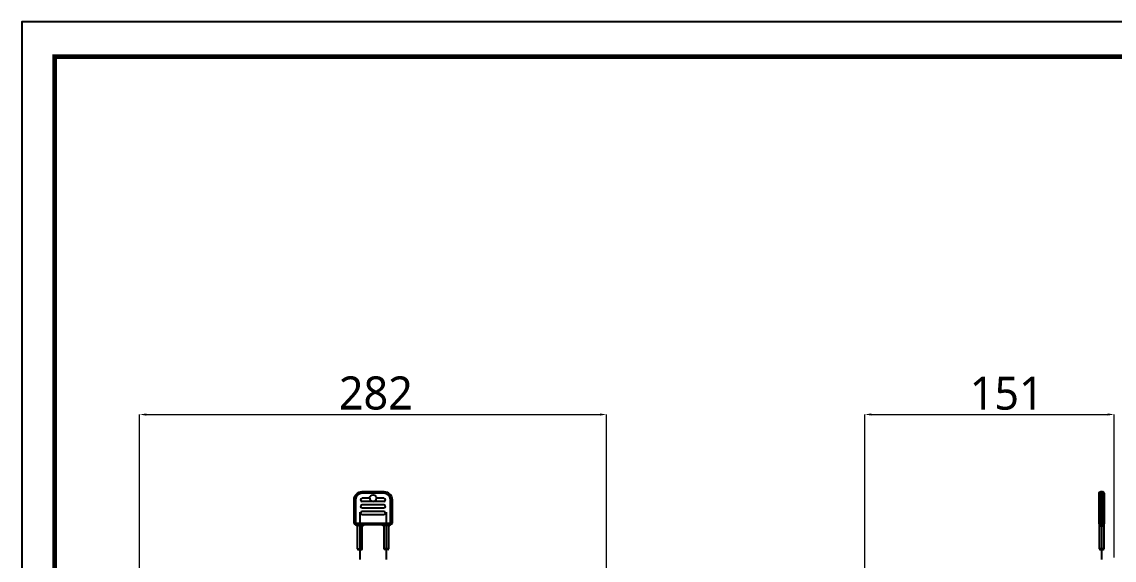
# Model space of a CAD drawing. Extents: x 13890 to 15123, y -7879 to -6976.
# Drawn here: x 13890 to 14550, y -7301 to -6976 of the extents above; entities that cross this region are included whole.
import ezdxf

# ---------------------------------------------------------------- set-up
doc = ezdxf.new("R2010")
doc.units = 0
doc.header["$LTSCALE"] = 10
doc.header["$MEASUREMENT"] = 0
doc.header["$PDMODE"] = 3
doc.header["$PDSIZE"] = -10
doc.layers.get('0').update_dxf_attribs({"linetype": 'CONTINUOUS'})
doc.layers.get('DEFPOINTS').update_dxf_attribs({"linetype": 'CONTINUOUS'})
doc.layers.add('BODY', color=7, linetype='CONTINUOUS')
doc.styles.add('Daelim Dimension', font='')
doc.styles.get('Daelim Dimension').set_extended_font_data('NanumGothic')
doc.dimstyles.new('DEFAULT', dxfattribs={"dimscale": 2, "dimtxt": 2, "dimasz": 2, "dimexe": 0, "dimexo": 2, "dimgap": 1, "dimtad": 1, "dimdec": 1, "dimzin": 9, "dimdsep": 46, "dimtxsty": 'Daelim Dimension', "dimcen": 0.5, "dimclrd": 252, "dimclre": 252, "dimclrt": 3, "dimadec": 1, "dimazin": 0, "dimtfac": 1, "dimtdec": 1, "dimtix": 1, "dimtmove": 0, "dimatfit": 3, "dimfxl": 1, "dimtolj": 1, "dimtzin": 1, "dimlwd": 9, "dimlwe": 9, "dimarcsym": 0})

# ---------------------------------------------------------------- blocks, each defined once
blk = doc.blocks.new('*D3')
at = {"layer": 'BODY', "color": 5, "lineweight": 9, "ltscale": 0.7, "transparency": 16777216}
for p, q in [((13961.56, -7322.63), (13961.56, -7212.99)), ((13965.56, -7212.99), (14239.56, -7212.99)), ((14243.56, -7322.63), (14243.56, -7212.99))]:
    blk.add_line(p, q, dxfattribs=at)
at = {"layer": 'BODY', "color": 5, "ltscale": 0.7, "transparency": 16777216}
for points in [[(13965.56, -7212.32), (13965.56, -7213.66), (13961.56, -7212.99)], [(14239.56, -7212.32), (14239.56, -7213.66), (14243.56, -7212.99)]]:
    blk.add_solid(points, dxfattribs=at)
at = {"layer": 'DEFPOINTS', "color": 0, "ltscale": 0.7, "transparency": 16777216}
for p in [(14243.56, -7212.99), (13961.56, -7326.63), (14243.56, -7326.63)]:
    blk.add_point(p, dxfattribs=at)
at = {"layer": 'BODY', "color": 7, "ltscale": 0.7, "transparency": 16777216, "insert": (14104.25, -7200.1), "char_height": 20, "attachment_point": 5, "style": 'Daelim Dimension'}
blk.add_mtext('\\A1;282', dxfattribs=at)
blk = doc.blocks.new('*D6')
at = {"layer": 'BODY', "color": 5, "lineweight": 9, "ltscale": 0.7, "transparency": 16777216}
for p, q in [((14399.54, -7384.79), (14399.54, -7212.94)), ((14403.54, -7212.94), (14546.15, -7212.94)), ((14550.15, -7299.39), (14550.15, -7212.94))]:
    blk.add_line(p, q, dxfattribs=at)
at = {"layer": 'BODY', "color": 5, "ltscale": 0.7, "transparency": 16777216}
for points in [[(14403.54, -7212.27), (14403.54, -7213.6), (14399.54, -7212.94)], [(14546.15, -7212.27), (14546.15, -7213.6), (14550.15, -7212.94)]]:
    blk.add_solid(points, dxfattribs=at)
at = {"layer": 'DEFPOINTS', "color": 0, "ltscale": 0.7, "transparency": 16777216}
for p in [(14550.15, -7212.94), (14550.15, -7303.39), (14399.54, -7388.79)]:
    blk.add_point(p, dxfattribs=at)
at = {"layer": 'BODY', "color": 7, "ltscale": 0.7, "transparency": 16777216, "insert": (14485.28, -7200.17), "char_height": 20, "attachment_point": 5, "style": 'Daelim Dimension'}
blk.add_mtext('\\A1;151', dxfattribs=at)

msp = doc.modelspace()

# ---------------------------------------------------------------- linework, layer by layer
for p, q in [((14096.06, -7259.53), (14109.06, -7259.53)), ((14096.06, -7260.53), (14096.06, -7259.53)), ((14109.06, -7260.53), (14096.06, -7260.53)), ((14109.06, -7260.53), (14109.06, -7259.53)), ((14541.12, -7264.53), (14541.12, -7260.53)), ((14542.12, -7259.53), (14543.12, -7259.53)), ((14542.12, -7259.53), (14542.12, -7264.53)), ((14543.12, -7264.53), (14543.12, -7259.53)), ((14544.12, -7260.53), (14544.12, -7264.53)), ((14091.06, -7278.53), (14091.06, -7264.53)), ((14091.06, -7264.53), (14092.06, -7264.53)), ((14092.06, -7264.53), (14092.06, -7278.53)), ((14100.56, -7263.53), (14096.06, -7263.53)), ((14109.06, -7265.53), (14096.06, -7265.53)), ((14109.06, -7267.53), (14096.06, -7267.53)), ((14109.06, -7269.53), (14096.06, -7269.53)), ((14109.06, -7263.53), (14104.56, -7263.53)), ((14113.06, -7278.53), (14113.06, -7264.53)), ((14114.06, -7264.53), (14113.06, -7264.53)), ((14114.06, -7264.53), (14114.06, -7278.53)), ((14541.12, -7278.53), (14541.12, -7264.53)), ((14541.12, -7264.53), (14542.12, -7264.53)), ((14543.12, -7264.53), (14542.12, -7264.53)), ((14542.12, -7264.53), (14542.12, -7278.53)), ((14543.12, -7278.53), (14543.12, -7264.53)), ((14543.12, -7264.53), (14544.12, -7264.53)), ((14544.12, -7264.53), (14544.12, -7278.53)), ((14109.06, -7271.53), (14096.06, -7271.53)), ((14109.06, -7273.53), (14096.06, -7273.53)), ((14091.06, -7278.53), (14092.06, -7278.53)), ((14092.06, -7278.53), (14094.56, -7278.53)), ((14092.06, -7278.53), (14092.06, -7279.53)), ((14092.11, -7279.53), (14092.06, -7279.53)), ((14093.06, -7280.53), (14093.06, -7294.03)), ((14093.06, -7280.53), (14093.09, -7280.53)), ((14094.56, -7278.53), (14110.56, -7278.53)), ((14096.06, -7280.53), (14096.03, -7280.53)), ((14096.06, -7294.03), (14096.06, -7280.53)), ((14108.11, -7279.53), (14097.01, -7279.53)), ((14109.06, -7280.53), (14109.06, -7294.03)), ((14109.06, -7280.53), (14109.09, -7280.53)), ((14110.56, -7278.53), (14113.06, -7278.53)), ((14112.06, -7280.53), (14112.03, -7280.53)), ((14112.06, -7294.03), (14112.06, -7280.53)), ((14113.06, -7279.53), (14113.01, -7279.53)), ((14113.06, -7279.53), (14113.06, -7278.53)), ((14114.06, -7278.53), (14113.06, -7278.53)), ((14541.12, -7278.53), (14541.12, -7294.03)), ((14541.12, -7278.53), (14542.12, -7278.53)), ((14542.12, -7279.53), (14542.12, -7278.53)), ((14542.12, -7278.53), (14543.12, -7278.53)), ((14542.62, -7279.53), (14542.12, -7279.53)), ((14542.92, -7280.53), (14542.32, -7280.53)), ((14543.12, -7279.53), (14542.62, -7279.53)), ((14543.12, -7278.53), (14544.12, -7278.53)), ((14543.12, -7279.53), (14543.12, -7278.53)), ((14544.12, -7294.03), (14544.12, -7278.53)), ((14093.06, -7294.03), (14096.06, -7294.03)), ((14093.56, -7294.53), (14095.56, -7294.53)), ((14112.06, -7294.03), (14109.06, -7294.03)), ((14111.56, -7294.53), (14109.56, -7294.53)), ((14111.56, -7294.53), (14109.56, -7294.53)), ((14542.62, -7294.03), (14541.12, -7294.03)), ((14541.62, -7294.53), (14543.62, -7294.53)), ((14544.12, -7294.03), (14542.62, -7294.03))]:
    msp.add_line(p, q)
at = {"ltscale": 0.5}
msp.add_lwpolyline([(13890.45, -7878.62), (15122.66, -7878.62), (15122.66, -6975.76), (13890.45, -6975.76)], close=True, dxfattribs=at)
at = {"color": 5, "linetype": 'ByBlock', "lineweight": 200, "const_width": 2.84}
msp.add_lwpolyline([(13910.26, -7839.96), (15102.73, -7839.96), (15102.73, -6996.72), (13910.26, -6996.72)], close=True, dxfattribs=at)
at = {"extrusion": (0, 0, -1)}
for centre, radius, start, end in [((-14096.06, -7264.53), 5, 0, 90), ((-14102.56, -7263.53), 2, 0, 180), ((-14109.06, -7264.53), 5, 90, 180), ((-14542.12, -7260.53), 1, 0, 90), ((-14543.12, -7260.53), 1, 90, 180), ((-14092.06, -7280.53), 1, 90, 180), ((-14097.06, -7280.53), 1, 0, 90), ((-14108.06, -7280.53), 1, 90, 180), ((-14113.06, -7280.53), 1, 0, 90), ((-14542.12, -7278.53), 1, 270, 0)]:
    msp.add_arc(centre, radius, start, end, dxfattribs=at)
for centre, radius, start, end in [((14096.06, -7264.53), 4, 90, 180), ((14109.06, -7264.53), 4, 0, 90), ((14096.06, -7264.53), 1, 90, 270), ((14096.06, -7268.53), 1, 90, 270), ((14102.56, -7263.53), 2, 180, 270), ((14102.56, -7263.53), 2, 270, 0), ((14109.06, -7264.53), 1, 270, 90), ((14109.06, -7268.53), 1, 270, 90), ((14096.06, -7272.53), 1, 90, 270), ((14109.06, -7272.53), 1, 270, 90), ((14092.06, -7278.53), 1, 180, 270), ((14113.06, -7278.53), 1, 270, 0), ((14543.12, -7278.53), 1, 270, 0), ((14093.56, -7294.03), 0.5, 180, 270), ((14095.56, -7294.03), 0.5, 270, 0), ((14109.56, -7294.03), 0.5, 180, 270), ((14111.56, -7294.03), 0.5, 270, 0), ((14541.62, -7294.03), 0.5, 180, 270), ((14543.62, -7294.03), 0.5, 270, 0)]:
    msp.add_arc(centre, radius, start, end)
for centre, major_axis, ratio, start_param, end_param in [((14092.11, -7280.53), (0, -1), 0.979796, 1.570796, 3.141593), ((14097.01, -7280.53), (0, 1), 0.979796, 0, 1.570796), ((14108.11, -7280.53), (0, -1), 0.979796, 1.570796, 3.141593), ((14113.01, -7280.53), (0, 1), 0.979796, 0, 1.570796), ((14542.12, -7280.53), (0, 1), 0.2, 4.712389, 6.283185), ((14543.12, -7280.53), (0, 1), 0.2, 0, 1.570796)]:
    msp.add_ellipse(centre, major_axis=major_axis, ratio=ratio, start_param=start_param, end_param=end_param)
for points, degree, knots in [([(14094.56, -7271.89), (14094.56, -7295.53), (14094.56, -7300.53)], 1, [0, 0, 0.825422, 1, 1]), ([(14110.56, -7271.89), (14110.56, -7276.89), (14110.56, -7300.53)], 1, [0, 0, 0.174578, 1, 1]), ([(14542.62, -7271.89), (14542.62, -7276.89), (14542.62, -7300.53)], 1, [0, 0, 0.174578, 1, 1]), ([(14092.11, -7279.53), (14092.15, -7279.53), (14092.2, -7279.52), (14092.28, -7279.49), (14092.29, -7279.49), (14092.4, -7279.45), (14092.51, -7279.41), (14092.81, -7279.3), (14093.01, -7279.21), (14093.53, -7278.99), (14093.84, -7278.85), (14094.29, -7278.65), (14094.42, -7278.59), (14094.56, -7278.53), (14094.56, -7278.53), (14094.56, -7278.53)], 3, [0, 0, 0, 0, 0.094328, 0.094328, 0.120353, 0.120353, 0.258379, 0.258379, 0.496928, 0.496928, 0.849996, 0.849996, 0.996572, 0.996572, 1, 1, 1, 1]), ([(14094.56, -7278.53), (14094.56, -7278.53), (14094.56, -7278.53), (14094.48, -7278.65), (14094.4, -7278.77), (14094.13, -7279.17), (14093.94, -7279.45), (14093.63, -7279.9), (14093.51, -7280.07), (14093.33, -7280.3), (14093.27, -7280.38), (14093.2, -7280.46), (14093.18, -7280.47), (14093.14, -7280.51), (14093.11, -7280.53), (14093.09, -7280.53)], 3, [0, 0, 0, 0, 0.00305, 0.00305, 0.14754, 0.14754, 0.495496, 0.495496, 0.731779, 0.731779, 0.871237, 0.871237, 0.911325, 0.911325, 1, 1, 1, 1]), ([(14096.03, -7280.53), (14096.02, -7280.53), (14095.99, -7280.51), (14095.95, -7280.47), (14095.93, -7280.46), (14095.86, -7280.38), (14095.8, -7280.3), (14095.62, -7280.07), (14095.49, -7279.9), (14095.19, -7279.45), (14095, -7279.17), (14094.73, -7278.77), (14094.65, -7278.65), (14094.57, -7278.53), (14094.57, -7278.53), (14094.56, -7278.53)], 3, [0, 0, 0, 0, 0.088675, 0.088675, 0.128763, 0.128763, 0.268221, 0.268221, 0.504504, 0.504504, 0.85246, 0.85246, 0.99695, 0.99695, 1, 1, 1, 1]), ([(14094.56, -7278.53), (14094.57, -7278.53), (14094.57, -7278.53), (14094.7, -7278.59), (14094.84, -7278.65), (14095.28, -7278.85), (14095.6, -7278.99), (14096.11, -7279.21), (14096.32, -7279.3), (14096.62, -7279.41), (14096.72, -7279.45), (14096.83, -7279.49), (14096.85, -7279.49), (14096.93, -7279.52), (14096.98, -7279.53), (14097.01, -7279.53)], 3, [0, 0, 0, 0, 0.003428, 0.003428, 0.150004, 0.150004, 0.503072, 0.503072, 0.741621, 0.741621, 0.879647, 0.879647, 0.905672, 0.905672, 1, 1, 1, 1]), ([(14108.11, -7279.53), (14108.15, -7279.53), (14108.2, -7279.52), (14108.28, -7279.49), (14108.29, -7279.49), (14108.4, -7279.45), (14108.51, -7279.41), (14108.81, -7279.3), (14109.01, -7279.21), (14109.53, -7278.99), (14109.84, -7278.85), (14110.29, -7278.65), (14110.42, -7278.59), (14110.56, -7278.53), (14110.56, -7278.53), (14110.56, -7278.53)], 3, [0, 0, 0, 0, 0.094328, 0.094328, 0.120353, 0.120353, 0.258379, 0.258379, 0.496928, 0.496928, 0.849996, 0.849996, 0.996572, 0.996572, 1, 1, 1, 1]), ([(14110.56, -7278.53), (14110.56, -7278.53), (14110.56, -7278.53), (14110.48, -7278.65), (14110.4, -7278.77), (14110.13, -7279.17), (14109.94, -7279.45), (14109.63, -7279.9), (14109.51, -7280.07), (14109.33, -7280.3), (14109.27, -7280.38), (14109.2, -7280.46), (14109.18, -7280.47), (14109.14, -7280.51), (14109.11, -7280.53), (14109.09, -7280.53)], 3, [0, 0, 0, 0, 0.00305, 0.00305, 0.14754, 0.14754, 0.495496, 0.495496, 0.731779, 0.731779, 0.871237, 0.871237, 0.911325, 0.911325, 1, 1, 1, 1]), ([(14112.03, -7280.53), (14112.02, -7280.53), (14111.99, -7280.51), (14111.95, -7280.47), (14111.93, -7280.46), (14111.86, -7280.38), (14111.8, -7280.3), (14111.62, -7280.07), (14111.49, -7279.9), (14111.19, -7279.45), (14111, -7279.17), (14110.73, -7278.77), (14110.65, -7278.65), (14110.57, -7278.53), (14110.57, -7278.53), (14110.56, -7278.53)], 3, [0, 0, 0, 0, 0.088675, 0.088675, 0.128763, 0.128763, 0.268221, 0.268221, 0.504504, 0.504504, 0.85246, 0.85246, 0.99695, 0.99695, 1, 1, 1, 1]), ([(14110.56, -7278.53), (14110.57, -7278.53), (14110.57, -7278.53), (14110.7, -7278.59), (14110.84, -7278.65), (14111.28, -7278.85), (14111.6, -7278.99), (14112.11, -7279.21), (14112.32, -7279.3), (14112.62, -7279.41), (14112.72, -7279.45), (14112.83, -7279.49), (14112.85, -7279.49), (14112.93, -7279.52), (14112.98, -7279.53), (14113.01, -7279.53)], 3, [0, 0, 0, 0, 0.003428, 0.003428, 0.150004, 0.150004, 0.503072, 0.503072, 0.741621, 0.741621, 0.879647, 0.879647, 0.905672, 0.905672, 1, 1, 1, 1]), ([(14542.32, -7280.53), (14542.23, -7280.53), (14542.15, -7280.51), (14542.03, -7280.47), (14542, -7280.46), (14541.86, -7280.38), (14541.76, -7280.3), (14541.54, -7280.07), (14541.43, -7279.9), (14541.24, -7279.45), (14541.17, -7279.17), (14541.12, -7278.77), (14541.12, -7278.65), (14541.12, -7278.53), (14541.12, -7278.53), (14541.12, -7278.53)], 3, [0, 0, 0, 0, 0.088675, 0.088675, 0.128763, 0.128763, 0.268221, 0.268221, 0.504504, 0.504504, 0.85246, 0.85246, 0.99695, 0.99695, 1, 1, 1, 1]), ([(14544.12, -7278.53), (14544.12, -7278.53), (14544.12, -7278.53), (14544.12, -7278.65), (14544.11, -7278.77), (14544.07, -7279.17), (14544, -7279.45), (14543.8, -7279.9), (14543.7, -7280.07), (14543.48, -7280.3), (14543.38, -7280.38), (14543.24, -7280.46), (14543.2, -7280.47), (14543.09, -7280.51), (14543, -7280.53), (14542.92, -7280.53)], 3, [0, 0, 0, 0, 0.00305, 0.00305, 0.14754, 0.14754, 0.495496, 0.495496, 0.731779, 0.731779, 0.871237, 0.871237, 0.911325, 0.911325, 1, 1, 1, 1])]:
    msp.add_open_spline(points, degree=degree, knots=knots)

# ---------------------------------------------------------------- dimensions: what is measured, and where the dimension line sits
at = {"layer": 'BODY', "ltscale": 0.7}
dim = msp.add_linear_dim(base=(14243.56, -7212.99), p1=(13961.56, -7326.63), p2=(14243.56, -7326.63), dimstyle='DEFAULT', override={"dimtxt": 10, "dimclrd": 5, "dimclre": 5, "dimclrt": 7}, dxfattribs=at)
dim.commit()
dim.dimension.update_dxf_attribs({"geometry": '*D3', "text_midpoint": (14104.25, -7212.99), "dimtype": 160})
dim = msp.add_linear_dim(base=(14550.15, -7212.94), p1=(14399.54, -7388.79), p2=(14550.15, -7303.39), text='151', dimstyle='DEFAULT', override={"dimtxt": 10, "dimclrd": 5, "dimclre": 5, "dimclrt": 7}, dxfattribs=at)
dim.commit()
dim.dimension.update_dxf_attribs({"geometry": '*D6', "text_midpoint": (14485.28, -7212.94), "dimtype": 160})

doc.saveas('drawing.dxf')
